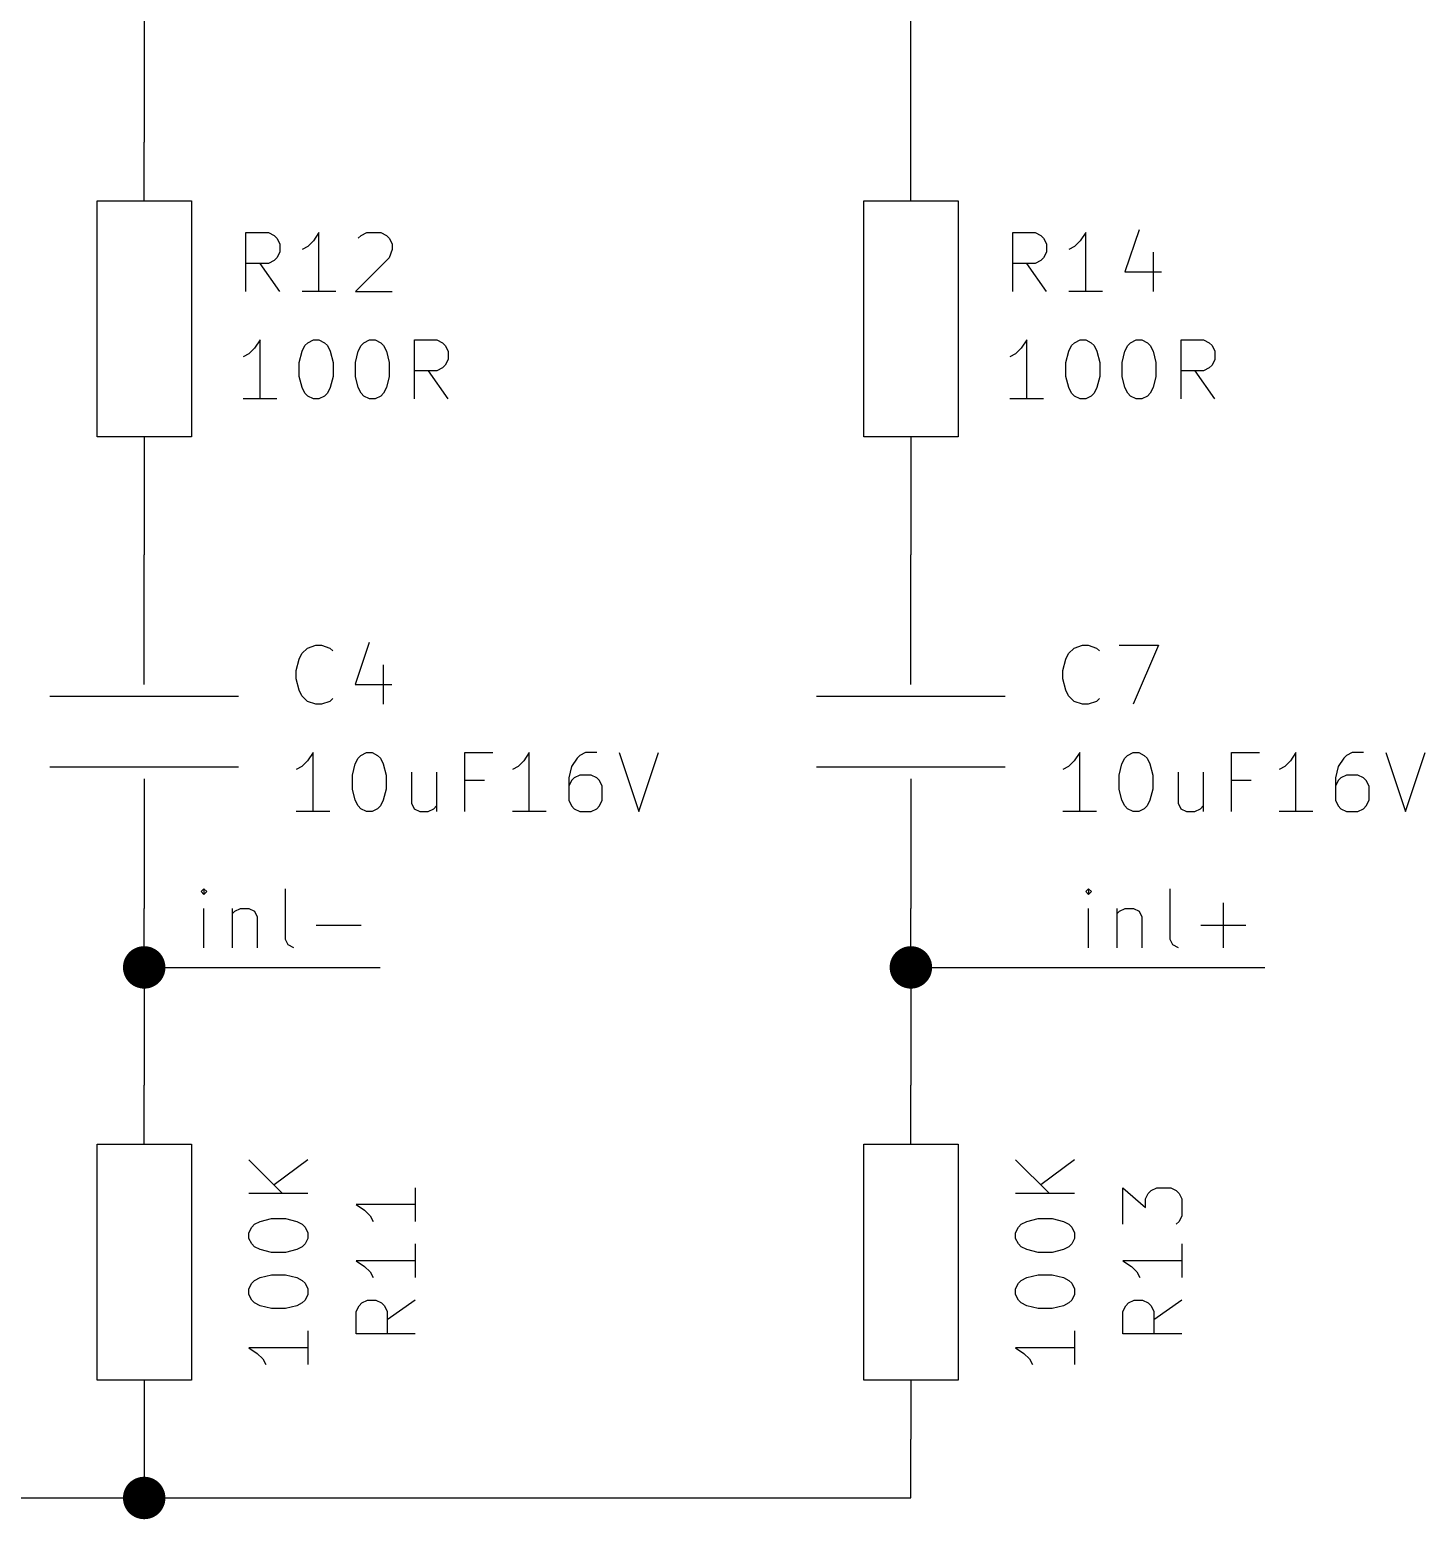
# Model space of a CAD drawing. Extents: x 0.4 to 11.3, y -7.9 to -0.4.
# Drawn here: x 6.703 to 7.886, y -5.518 to -4.255 of the extents above; entities that cross this region are included whole.
import ezdxf

# ---------------------------------------------------------------- set-up
doc = ezdxf.new("R2010")
doc.units = 0
doc.header["$MEASUREMENT"] = 0
for name, color, linetype in [('CYAN2', 4, 'CONTINUOUS'), ('GRAY1', 251, 'CONTINUOUS'), ('GREEN3', 91, 'CONTINUOUS'), ('RED2', 1, 'CONTINUOUS')]:
    doc.layers.add(name, color=color, linetype=linetype)

msp = doc.modelspace()

# ---------------------------------------------------------------- linework, layer by layer
at = {"layer": 'CYAN2', "linetype": 'CONTINUOUS'}
for p, q in [((6.8863, -4.4768), (6.8863, -4.4268)), ((6.8863, -4.4268), (6.9053, -4.4268)), ((6.9053, -4.4268), (6.9101, -4.4292)), ((6.9101, -4.4292), (6.9125, -4.4316)), ((6.9125, -4.4316), (6.9149, -4.4363)), ((6.9482, -4.4268), (6.9434, -4.4339)), ((6.9482, -4.4768), (6.9482, -4.4268)), ((6.9815, -4.4316), (6.9839, -4.4292)), ((6.9839, -4.4292), (6.9887, -4.4268)), ((6.9887, -4.4268), (7.0006, -4.4268)), ((7.0006, -4.4268), (7.0053, -4.4292)), ((7.0053, -4.4292), (7.0077, -4.4316)), ((7.0077, -4.4316), (7.0101, -4.4363)), ((7.5363, -4.4768), (7.5363, -4.4268)), ((7.5363, -4.4268), (7.5553, -4.4268)), ((7.5553, -4.4268), (7.5601, -4.4292)), ((7.5601, -4.4292), (7.5625, -4.4316)), ((7.5625, -4.4316), (7.5649, -4.4363)), ((7.5982, -4.4268), (7.5934, -4.4339)), ((7.5982, -4.4768), (7.5982, -4.4268)), ((7.6434, -4.4244), (7.6315, -4.4601)), ((6.9149, -4.4435), (6.9125, -4.4482)), ((6.9149, -4.4363), (6.9149, -4.4435)), ((6.9387, -4.4387), (6.9339, -4.4411)), ((6.9434, -4.4339), (6.9387, -4.4387)), ((7.0101, -4.4411), (7.0077, -4.4482)), ((7.0101, -4.4363), (7.0101, -4.4411)), ((7.5649, -4.4435), (7.5625, -4.4482)), ((7.5649, -4.4363), (7.5649, -4.4435)), ((7.5887, -4.4387), (7.5839, -4.4411)), ((7.5934, -4.4339), (7.5887, -4.4387)), ((7.6553, -4.4435), (7.6553, -4.4768)), ((6.9053, -4.453), (6.8863, -4.453)), ((6.9149, -4.4768), (6.8982, -4.453)), ((6.9101, -4.4506), (6.9053, -4.453)), ((6.9125, -4.4482), (6.9101, -4.4506)), ((7.0077, -4.4482), (6.9791, -4.4768)), ((7.5553, -4.453), (7.5363, -4.453)), ((7.5649, -4.4768), (7.5482, -4.453)), ((7.5601, -4.4506), (7.5553, -4.453)), ((7.5625, -4.4482), (7.5601, -4.4506)), ((7.6315, -4.4601), (7.6625, -4.4601)), ((6.9625, -4.4768), (6.9339, -4.4768)), ((6.9791, -4.4768), (7.0101, -4.4768)), ((7.6125, -4.4768), (7.5839, -4.4768)), ((6.8982, -4.5178), (6.8934, -4.5249)), ((6.8982, -4.5678), (6.8982, -4.5178)), ((6.9363, -4.5226), (6.9387, -4.5202)), ((6.9387, -4.5202), (6.9434, -4.5178)), ((6.9434, -4.5178), (6.9482, -4.5178)), ((6.9482, -4.5178), (6.9529, -4.5202)), ((6.9529, -4.5202), (6.9553, -4.5226)), ((6.9839, -4.5226), (6.9863, -4.5202)), ((6.9863, -4.5202), (6.991, -4.5178)), ((6.991, -4.5178), (6.9958, -4.5178)), ((6.9958, -4.5178), (7.0006, -4.5202)), ((7.0006, -4.5202), (7.0029, -4.5226)), ((7.0291, -4.5678), (7.0291, -4.5178)), ((7.0291, -4.5178), (7.0482, -4.5178)), ((7.0482, -4.5178), (7.0529, -4.5202)), ((7.0529, -4.5202), (7.0553, -4.5226)), ((7.5482, -4.5178), (7.5434, -4.5249)), ((7.5482, -4.5678), (7.5482, -4.5178)), ((7.5863, -4.5226), (7.5887, -4.5202)), ((7.5887, -4.5202), (7.5934, -4.5178)), ((7.5934, -4.5178), (7.5982, -4.5178)), ((7.5982, -4.5178), (7.6029, -4.5202)), ((7.6029, -4.5202), (7.6053, -4.5226)), ((7.6339, -4.5226), (7.6363, -4.5202)), ((7.6363, -4.5202), (7.641, -4.5178)), ((7.641, -4.5178), (7.6458, -4.5178)), ((7.6458, -4.5178), (7.6506, -4.5202)), ((7.6506, -4.5202), (7.6529, -4.5226)), ((7.6791, -4.5678), (7.6791, -4.5178)), ((7.6791, -4.5178), (7.6982, -4.5178)), ((7.6982, -4.5178), (7.7029, -4.5202)), ((7.7029, -4.5202), (7.7053, -4.5226)), ((6.8887, -4.5297), (6.8839, -4.5321)), ((6.8934, -4.5249), (6.8887, -4.5297)), ((6.9315, -4.5369), (6.9339, -4.5273)), ((6.9339, -4.5273), (6.9363, -4.5226)), ((6.9553, -4.5226), (6.9577, -4.5273)), ((6.9577, -4.5273), (6.9601, -4.5369)), ((6.9791, -4.5369), (6.9815, -4.5273)), ((6.9815, -4.5273), (6.9839, -4.5226)), ((7.0029, -4.5226), (7.0053, -4.5273)), ((7.0053, -4.5273), (7.0077, -4.5369)), ((7.0553, -4.5226), (7.0577, -4.5273)), ((7.0577, -4.5345), (7.0553, -4.5392)), ((7.0577, -4.5273), (7.0577, -4.5345)), ((7.5387, -4.5297), (7.5339, -4.5321)), ((7.5434, -4.5249), (7.5387, -4.5297)), ((7.5815, -4.5369), (7.5839, -4.5273)), ((7.5839, -4.5273), (7.5863, -4.5226)), ((7.6053, -4.5226), (7.6077, -4.5273)), ((7.6077, -4.5273), (7.6101, -4.5369)), ((7.6291, -4.5369), (7.6315, -4.5273)), ((7.6315, -4.5273), (7.6339, -4.5226)), ((7.6529, -4.5226), (7.6553, -4.5273)), ((7.6553, -4.5273), (7.6577, -4.5369)), ((7.7053, -4.5226), (7.7077, -4.5273)), ((7.7077, -4.5345), (7.7053, -4.5392)), ((7.7077, -4.5273), (7.7077, -4.5345)), ((6.9315, -4.5488), (6.9315, -4.5369)), ((6.9601, -4.5369), (6.9601, -4.5488)), ((6.9791, -4.5488), (6.9791, -4.5369)), ((7.0077, -4.5369), (7.0077, -4.5488)), ((7.0482, -4.544), (7.0291, -4.544)), ((7.0577, -4.5678), (7.041, -4.544)), ((7.0529, -4.5416), (7.0482, -4.544)), ((7.0553, -4.5392), (7.0529, -4.5416)), ((7.5815, -4.5488), (7.5815, -4.5369)), ((7.6101, -4.5369), (7.6101, -4.5488)), ((7.6291, -4.5488), (7.6291, -4.5369)), ((7.6577, -4.5369), (7.6577, -4.5488)), ((7.6982, -4.544), (7.6791, -4.544)), ((7.7077, -4.5678), (7.691, -4.544)), ((7.7029, -4.5416), (7.6982, -4.544)), ((7.7053, -4.5392), (7.7029, -4.5416)), ((6.9339, -4.5583), (6.9315, -4.5488)), ((6.9363, -4.563), (6.9339, -4.5583)), ((6.9577, -4.5583), (6.9553, -4.563)), ((6.9601, -4.5488), (6.9577, -4.5583)), ((6.9815, -4.5583), (6.9791, -4.5488)), ((6.9839, -4.563), (6.9815, -4.5583)), ((7.0053, -4.5583), (7.0029, -4.563)), ((7.0077, -4.5488), (7.0053, -4.5583)), ((7.5839, -4.5583), (7.5815, -4.5488)), ((7.5863, -4.563), (7.5839, -4.5583)), ((7.6077, -4.5583), (7.6053, -4.563)), ((7.6101, -4.5488), (7.6077, -4.5583)), ((7.6315, -4.5583), (7.6291, -4.5488)), ((7.6339, -4.563), (7.6315, -4.5583)), ((7.6553, -4.5583), (7.6529, -4.563)), ((7.6577, -4.5488), (7.6553, -4.5583)), ((6.9125, -4.5678), (6.8839, -4.5678)), ((6.9387, -4.5654), (6.9363, -4.563)), ((6.9434, -4.5678), (6.9387, -4.5654)), ((6.9482, -4.5678), (6.9434, -4.5678)), ((6.9529, -4.5654), (6.9482, -4.5678)), ((6.9553, -4.563), (6.9529, -4.5654)), ((6.9863, -4.5654), (6.9839, -4.563)), ((6.991, -4.5678), (6.9863, -4.5654)), ((6.9958, -4.5678), (6.991, -4.5678)), ((7.0006, -4.5654), (6.9958, -4.5678)), ((7.0029, -4.563), (7.0006, -4.5654)), ((7.5625, -4.5678), (7.5339, -4.5678)), ((7.5887, -4.5654), (7.5863, -4.563)), ((7.5934, -4.5678), (7.5887, -4.5654)), ((7.5982, -4.5678), (7.5934, -4.5678)), ((7.6029, -4.5654), (7.5982, -4.5678)), ((7.6053, -4.563), (7.6029, -4.5654)), ((7.6363, -4.5654), (7.6339, -4.563)), ((7.641, -4.5678), (7.6363, -4.5654)), ((7.6458, -4.5678), (7.641, -4.5678)), ((7.6506, -4.5654), (7.6458, -4.5678)), ((7.6529, -4.563), (7.6506, -4.5654)), ((6.9908, -4.7744), (6.9789, -4.8101)), ((6.9313, -4.7887), (6.9337, -4.7839)), ((6.9337, -4.7839), (6.9384, -4.7792)), ((6.9384, -4.7792), (6.9456, -4.7768)), ((6.9456, -4.7768), (6.9503, -4.7768)), ((6.9503, -4.7768), (6.9575, -4.7792)), ((6.9575, -4.7792), (6.9599, -4.7816)), ((7.5813, -4.7887), (7.5837, -4.7839)), ((7.5837, -4.7839), (7.5884, -4.7792)), ((7.5884, -4.7792), (7.5956, -4.7768)), ((7.5956, -4.7768), (7.6003, -4.7768)), ((7.6003, -4.7768), (7.6075, -4.7792)), ((7.6075, -4.7792), (7.6099, -4.7816)), ((7.6265, -4.7768), (7.6599, -4.7768)), ((7.6599, -4.7768), (7.6384, -4.8268)), ((6.9289, -4.7982), (6.9313, -4.7887)), ((6.9289, -4.8054), (6.9289, -4.7982)), ((7.0027, -4.7935), (7.0027, -4.8268)), ((7.5789, -4.7982), (7.5813, -4.7887)), ((7.5789, -4.8054), (7.5789, -4.7982)), ((6.9313, -4.8149), (6.9289, -4.8054)), ((6.9789, -4.8101), (7.0099, -4.8101)), ((7.5813, -4.8149), (7.5789, -4.8054)), ((6.9337, -4.8197), (6.9313, -4.8149)), ((6.9384, -4.8244), (6.9337, -4.8197)), ((6.9456, -4.8268), (6.9384, -4.8244)), ((6.9575, -4.8244), (6.9503, -4.8268)), ((6.9599, -4.822), (6.9575, -4.8244)), ((7.5837, -4.8197), (7.5813, -4.8149)), ((7.5884, -4.8244), (7.5837, -4.8197)), ((7.5956, -4.8268), (7.5884, -4.8244)), ((7.6075, -4.8244), (7.6003, -4.8268)), ((7.6099, -4.822), (7.6075, -4.8244)), ((6.9503, -4.8268), (6.9456, -4.8268)), ((7.6003, -4.8268), (7.5956, -4.8268)), ((6.9384, -4.8749), (6.9337, -4.8797)), ((6.9432, -4.8678), (6.9384, -4.8749)), ((6.9432, -4.9178), (6.9432, -4.8678)), ((6.9789, -4.8773), (6.9813, -4.8726)), ((6.9813, -4.8726), (6.9837, -4.8702)), ((6.9837, -4.8702), (6.9884, -4.8678)), ((6.9884, -4.8678), (6.9932, -4.8678)), ((6.9932, -4.8678), (6.9979, -4.8702)), ((6.9979, -4.8702), (7.0003, -4.8726)), ((7.0003, -4.8726), (7.0027, -4.8773)), ((7.0718, -4.9178), (7.0718, -4.8678)), ((7.0718, -4.8678), (7.0956, -4.8678)), ((7.1218, -4.8749), (7.117, -4.8797)), ((7.1265, -4.8678), (7.1218, -4.8749)), ((7.1265, -4.9178), (7.1265, -4.8678)), ((7.167, -4.8726), (7.1622, -4.8797)), ((7.1694, -4.8702), (7.167, -4.8726)), ((7.1741, -4.8678), (7.1694, -4.8702)), ((7.1837, -4.8678), (7.1741, -4.8678)), ((7.2027, -4.8678), (7.2194, -4.9178)), ((7.2194, -4.9178), (7.236, -4.8678)), ((7.5884, -4.8749), (7.5837, -4.8797)), ((7.5932, -4.8678), (7.5884, -4.8749)), ((7.5932, -4.9178), (7.5932, -4.8678)), ((7.6289, -4.8773), (7.6313, -4.8726)), ((7.6313, -4.8726), (7.6337, -4.8702)), ((7.6337, -4.8702), (7.6384, -4.8678)), ((7.6384, -4.8678), (7.6432, -4.8678)), ((7.6432, -4.8678), (7.6479, -4.8702)), ((7.6479, -4.8702), (7.6503, -4.8726)), ((7.6503, -4.8726), (7.6527, -4.8773)), ((7.7218, -4.9178), (7.7218, -4.8678)), ((7.7218, -4.8678), (7.7456, -4.8678)), ((7.7718, -4.8749), (7.767, -4.8797)), ((7.7765, -4.8678), (7.7718, -4.8749)), ((7.7765, -4.9178), (7.7765, -4.8678)), ((7.817, -4.8726), (7.8122, -4.8797)), ((7.8194, -4.8702), (7.817, -4.8726)), ((7.8241, -4.8678), (7.8194, -4.8702)), ((7.8337, -4.8678), (7.8241, -4.8678)), ((7.8527, -4.8678), (7.8694, -4.9178)), ((7.8694, -4.9178), (7.886, -4.8678)), ((6.9337, -4.8797), (6.9289, -4.8821)), ((6.9765, -4.8869), (6.9789, -4.8773)), ((6.9765, -4.8988), (6.9765, -4.8869)), ((7.0027, -4.8773), (7.0051, -4.8869)), ((7.0051, -4.8869), (7.0051, -4.8988)), ((7.0265, -4.8845), (7.0265, -4.9107)), ((7.0479, -4.8845), (7.0479, -4.9178)), ((7.117, -4.8797), (7.1122, -4.8821)), ((7.1622, -4.8797), (7.1599, -4.8892)), ((7.1694, -4.8869), (7.1646, -4.8892)), ((7.1789, -4.8869), (7.1694, -4.8869)), ((7.1837, -4.8892), (7.1789, -4.8869)), ((7.5837, -4.8797), (7.5789, -4.8821)), ((7.6265, -4.8869), (7.6289, -4.8773)), ((7.6265, -4.8988), (7.6265, -4.8869)), ((7.6527, -4.8773), (7.6551, -4.8869)), ((7.6551, -4.8869), (7.6551, -4.8988)), ((7.6765, -4.8845), (7.6765, -4.9107)), ((7.6979, -4.8845), (7.6979, -4.9178)), ((7.767, -4.8797), (7.7622, -4.8821)), ((7.8122, -4.8797), (7.8099, -4.8892)), ((7.8194, -4.8869), (7.8146, -4.8892)), ((7.8289, -4.8869), (7.8194, -4.8869)), ((7.8337, -4.8892), (7.8289, -4.8869)), ((6.9789, -4.9083), (6.9765, -4.8988)), ((7.0051, -4.8988), (7.0027, -4.9083)), ((7.0884, -4.8916), (7.0718, -4.8916)), ((7.1599, -4.8892), (7.1599, -4.9083)), ((7.1622, -4.8916), (7.1599, -4.8964)), ((7.1646, -4.8892), (7.1622, -4.8916)), ((7.186, -4.8916), (7.1837, -4.8892)), ((7.1884, -4.8964), (7.186, -4.8916)), ((7.1884, -4.9083), (7.1884, -4.8964)), ((7.6289, -4.9083), (7.6265, -4.8988)), ((7.6551, -4.8988), (7.6527, -4.9083)), ((7.7384, -4.8916), (7.7218, -4.8916)), ((7.8099, -4.8892), (7.8099, -4.9083)), ((7.8122, -4.8916), (7.8099, -4.8964)), ((7.8146, -4.8892), (7.8122, -4.8916)), ((7.836, -4.8916), (7.8337, -4.8892)), ((7.8384, -4.8964), (7.836, -4.8916)), ((7.8384, -4.9083), (7.8384, -4.8964)), ((6.9813, -4.913), (6.9789, -4.9083)), ((6.9837, -4.9154), (6.9813, -4.913)), ((7.0003, -4.913), (6.9979, -4.9154)), ((7.0027, -4.9083), (7.0003, -4.913)), ((7.0265, -4.9107), (7.0289, -4.9154)), ((7.0456, -4.9154), (7.0479, -4.913)), ((7.1599, -4.9083), (7.1622, -4.913)), ((7.1622, -4.913), (7.1646, -4.9154)), ((7.1837, -4.9154), (7.186, -4.913)), ((7.186, -4.913), (7.1884, -4.9083)), ((7.6313, -4.913), (7.6289, -4.9083)), ((7.6337, -4.9154), (7.6313, -4.913)), ((7.6503, -4.913), (7.6479, -4.9154)), ((7.6527, -4.9083), (7.6503, -4.913)), ((7.6765, -4.9107), (7.6789, -4.9154)), ((7.6956, -4.9154), (7.6979, -4.913)), ((7.8099, -4.9083), (7.8122, -4.913)), ((7.8122, -4.913), (7.8146, -4.9154)), ((7.8337, -4.9154), (7.836, -4.913)), ((7.836, -4.913), (7.8384, -4.9083)), ((6.9575, -4.9178), (6.9289, -4.9178)), ((6.9884, -4.9178), (6.9837, -4.9154)), ((6.9932, -4.9178), (6.9884, -4.9178)), ((6.9979, -4.9154), (6.9932, -4.9178)), ((7.0289, -4.9154), (7.0337, -4.9178)), ((7.0337, -4.9178), (7.0408, -4.9178)), ((7.0408, -4.9178), (7.0456, -4.9154)), ((7.1408, -4.9178), (7.1122, -4.9178)), ((7.1646, -4.9154), (7.1694, -4.9178)), ((7.1694, -4.9178), (7.1789, -4.9178)), ((7.1789, -4.9178), (7.1837, -4.9154)), ((7.6075, -4.9178), (7.5789, -4.9178)), ((7.6384, -4.9178), (7.6337, -4.9154)), ((7.6432, -4.9178), (7.6384, -4.9178)), ((7.6479, -4.9154), (7.6432, -4.9178)), ((7.6789, -4.9154), (7.6837, -4.9178)), ((7.6837, -4.9178), (7.6908, -4.9178)), ((7.6908, -4.9178), (7.6956, -4.9154)), ((7.7908, -4.9178), (7.7622, -4.9178)), ((7.8146, -4.9154), (7.8194, -4.9178)), ((7.8194, -4.9178), (7.8289, -4.9178)), ((7.8289, -4.9178), (7.8337, -4.9154)), ((6.8888, -5.2131), (6.9174, -5.2417)), ((6.9388, -5.2131), (6.9102, -5.2345)), ((7.5388, -5.2131), (7.5674, -5.2417)), ((7.5888, -5.2131), (7.5602, -5.2345)), ((6.9388, -5.2417), (6.8888, -5.2417)), ((7.0298, -5.2369), (7.0298, -5.2655)), ((7.5888, -5.2417), (7.5388, -5.2417)), ((7.6298, -5.2679), (7.6298, -5.2369)), ((7.6298, -5.2369), (7.6488, -5.2536)), ((7.6488, -5.2464), (7.6512, -5.2417)), ((7.6512, -5.2417), (7.6536, -5.2393)), ((7.6536, -5.2393), (7.6584, -5.2369)), ((7.6584, -5.2369), (7.6703, -5.2369)), ((7.6703, -5.2369), (7.675, -5.2393)), ((7.675, -5.2393), (7.6774, -5.2417)), ((7.6774, -5.2417), (7.6798, -5.2464)), ((7.0298, -5.2512), (6.9798, -5.2512)), ((6.9798, -5.2512), (6.9869, -5.2559)), ((7.6488, -5.2536), (7.6488, -5.2464)), ((7.6798, -5.2464), (7.6798, -5.2607)), ((6.8936, -5.2679), (6.8983, -5.2655)), ((6.8983, -5.2655), (6.9078, -5.2631)), ((6.9078, -5.2631), (6.9198, -5.2631)), ((6.9198, -5.2631), (6.9293, -5.2655)), ((6.9293, -5.2655), (6.934, -5.2679)), ((6.9869, -5.2559), (6.9917, -5.2607)), ((6.9917, -5.2607), (6.9941, -5.2655)), ((7.5436, -5.2679), (7.5483, -5.2655)), ((7.5483, -5.2655), (7.5578, -5.2631)), ((7.5578, -5.2631), (7.5698, -5.2631)), ((7.5698, -5.2631), (7.5793, -5.2655)), ((7.5793, -5.2655), (7.584, -5.2679)), ((7.6774, -5.2655), (7.675, -5.2679)), ((7.6798, -5.2607), (7.6774, -5.2655)), ((6.8888, -5.275), (6.8912, -5.2702)), ((6.8888, -5.2798), (6.8888, -5.275)), ((6.8912, -5.2845), (6.8888, -5.2798)), ((6.8912, -5.2702), (6.8936, -5.2679)), ((6.934, -5.2679), (6.9364, -5.2702)), ((6.9364, -5.2702), (6.9388, -5.275)), ((6.9388, -5.2798), (6.9364, -5.2845)), ((6.9388, -5.275), (6.9388, -5.2798)), ((7.5388, -5.275), (7.5412, -5.2702)), ((7.5388, -5.2798), (7.5388, -5.275)), ((7.5412, -5.2845), (7.5388, -5.2798)), ((7.5412, -5.2702), (7.5436, -5.2679)), ((7.584, -5.2679), (7.5864, -5.2702)), ((7.5864, -5.2702), (7.5888, -5.275)), ((7.5888, -5.2798), (7.5864, -5.2845)), ((7.5888, -5.275), (7.5888, -5.2798)), ((6.8936, -5.2869), (6.8912, -5.2845)), ((6.8983, -5.2893), (6.8936, -5.2869)), ((6.9078, -5.2917), (6.8983, -5.2893)), ((6.9198, -5.2917), (6.9078, -5.2917)), ((6.9293, -5.2893), (6.9198, -5.2917)), ((6.934, -5.2869), (6.9293, -5.2893)), ((6.9364, -5.2845), (6.934, -5.2869)), ((7.0298, -5.2845), (7.0298, -5.3131)), ((7.5436, -5.2869), (7.5412, -5.2845)), ((7.5483, -5.2893), (7.5436, -5.2869)), ((7.5578, -5.2917), (7.5483, -5.2893)), ((7.5698, -5.2917), (7.5578, -5.2917)), ((7.5793, -5.2893), (7.5698, -5.2917)), ((7.584, -5.2869), (7.5793, -5.2893)), ((7.5864, -5.2845), (7.584, -5.2869)), ((7.6798, -5.2845), (7.6798, -5.3131)), ((7.0298, -5.2988), (6.9798, -5.2988)), ((6.9798, -5.2988), (6.9869, -5.3036)), ((6.9869, -5.3036), (6.9917, -5.3083)), ((7.6798, -5.2988), (7.6298, -5.2988)), ((7.6298, -5.2988), (7.6369, -5.3036)), ((7.6369, -5.3036), (7.6417, -5.3083)), ((6.8888, -5.3226), (6.8912, -5.3179)), ((6.8912, -5.3179), (6.8936, -5.3155)), ((6.8936, -5.3155), (6.8983, -5.3131)), ((6.8983, -5.3131), (6.9078, -5.3107)), ((6.9078, -5.3107), (6.9198, -5.3107)), ((6.9198, -5.3107), (6.9293, -5.3131)), ((6.9293, -5.3131), (6.934, -5.3155)), ((6.934, -5.3155), (6.9364, -5.3179)), ((6.9364, -5.3179), (6.9388, -5.3226)), ((6.9917, -5.3083), (6.9941, -5.3131)), ((7.5388, -5.3226), (7.5412, -5.3179)), ((7.5412, -5.3179), (7.5436, -5.3155)), ((7.5436, -5.3155), (7.5483, -5.3131)), ((7.5483, -5.3131), (7.5578, -5.3107)), ((7.5578, -5.3107), (7.5698, -5.3107)), ((7.5698, -5.3107), (7.5793, -5.3131)), ((7.5793, -5.3131), (7.584, -5.3155)), ((7.584, -5.3155), (7.5864, -5.3179)), ((7.5864, -5.3179), (7.5888, -5.3226)), ((7.6417, -5.3083), (7.6441, -5.3131)), ((6.8888, -5.3274), (6.8888, -5.3226)), ((6.8912, -5.3321), (6.8888, -5.3274)), ((6.9388, -5.3274), (6.9364, -5.3321)), ((6.9388, -5.3226), (6.9388, -5.3274)), ((7.5388, -5.3274), (7.5388, -5.3226)), ((7.5412, -5.3321), (7.5388, -5.3274)), ((7.5888, -5.3274), (7.5864, -5.3321)), ((7.5888, -5.3226), (7.5888, -5.3274)), ((6.8936, -5.3345), (6.8912, -5.3321)), ((6.8983, -5.3369), (6.8936, -5.3345)), ((6.9078, -5.3393), (6.8983, -5.3369)), ((6.9198, -5.3393), (6.9078, -5.3393)), ((6.9293, -5.3369), (6.9198, -5.3393)), ((6.934, -5.3345), (6.9293, -5.3369)), ((6.9364, -5.3321), (6.934, -5.3345)), ((6.9798, -5.3417), (6.9822, -5.3369)), ((6.9798, -5.3607), (6.9798, -5.3417)), ((6.9822, -5.3369), (6.9846, -5.3345)), ((6.9846, -5.3345), (6.9893, -5.3321)), ((6.9893, -5.3321), (6.9965, -5.3321)), ((6.9965, -5.3321), (7.0012, -5.3345)), ((7.0012, -5.3345), (7.0036, -5.3369)), ((7.0036, -5.3369), (7.006, -5.3417)), ((7.0298, -5.3321), (7.006, -5.3488)), ((7.006, -5.3417), (7.006, -5.3607)), ((7.5436, -5.3345), (7.5412, -5.3321)), ((7.5483, -5.3369), (7.5436, -5.3345)), ((7.5578, -5.3393), (7.5483, -5.3369)), ((7.5698, -5.3393), (7.5578, -5.3393)), ((7.5793, -5.3369), (7.5698, -5.3393)), ((7.584, -5.3345), (7.5793, -5.3369)), ((7.5864, -5.3321), (7.584, -5.3345)), ((7.6298, -5.3417), (7.6322, -5.3369)), ((7.6298, -5.3607), (7.6298, -5.3417)), ((7.6322, -5.3369), (7.6346, -5.3345)), ((7.6346, -5.3345), (7.6393, -5.3321)), ((7.6393, -5.3321), (7.6465, -5.3321)), ((7.6465, -5.3321), (7.6512, -5.3345)), ((7.6512, -5.3345), (7.6536, -5.3369)), ((7.6536, -5.3369), (7.656, -5.3417)), ((7.6798, -5.3321), (7.656, -5.3488)), ((7.656, -5.3417), (7.656, -5.3607)), ((6.9388, -5.3583), (6.9388, -5.3869)), ((7.0298, -5.3607), (6.9798, -5.3607)), ((7.5888, -5.3583), (7.5888, -5.3869)), ((7.6798, -5.3607), (7.6298, -5.3607)), ((6.9388, -5.3726), (6.8888, -5.3726)), ((6.8888, -5.3726), (6.8959, -5.3774)), ((6.8959, -5.3774), (6.9007, -5.3821)), ((7.5888, -5.3726), (7.5388, -5.3726)), ((7.5388, -5.3726), (7.5459, -5.3774)), ((7.5459, -5.3774), (7.5507, -5.3821)), ((6.9007, -5.3821), (6.9031, -5.3869)), ((7.5507, -5.3821), (7.5531, -5.3869))]:
    msp.add_line(p, q, dxfattribs=at)
at = {"layer": 'GRAY1', "linetype": 'CONTINUOUS'}
for p, q in [((6.8506, -4.9833), (6.8483, -4.9857)), ((6.8483, -4.9857), (6.8506, -4.9881)), ((6.853, -4.9857), (6.8506, -4.9833)), ((6.8506, -4.9833), (6.8506, -4.9881)), ((6.8506, -4.9881), (6.853, -4.9857)), ((6.9197, -5.0262), (6.9197, -4.9833)), ((7.6006, -4.9833), (7.5983, -4.9857)), ((7.5983, -4.9857), (7.6006, -4.9881)), ((7.603, -4.9857), (7.6006, -4.9833)), ((7.6006, -4.9833), (7.6006, -4.9881)), ((7.6006, -4.9881), (7.603, -4.9857)), ((7.6697, -5.0262), (7.6697, -4.9833)), ((6.8506, -5.0333), (6.8506, -5)), ((6.8745, -5), (6.8745, -5.0333)), ((6.8768, -5.0023), (6.8816, -5)), ((6.8816, -5), (6.8887, -5)), ((6.8887, -5), (6.8935, -5.0023)), ((7.6006, -5.0333), (7.6006, -5)), ((7.6245, -5), (7.6245, -5.0333)), ((7.6268, -5.0023), (7.6316, -5)), ((7.6316, -5), (7.6387, -5)), ((7.6387, -5), (7.6435, -5.0023)), ((7.7149, -5.0333), (7.7149, -4.9952)), ((6.8745, -5.0047), (6.8768, -5.0023)), ((6.8935, -5.0023), (6.8959, -5.0071)), ((6.8959, -5.0071), (6.8959, -5.0333)), ((6.9459, -5.0143), (6.984, -5.0143)), ((7.6245, -5.0047), (7.6268, -5.0023)), ((7.6435, -5.0023), (7.6459, -5.0071)), ((7.6459, -5.0071), (7.6459, -5.0333)), ((7.6959, -5.0143), (7.734, -5.0143)), ((6.9221, -5.0309), (6.9197, -5.0262)), ((7.6721, -5.0309), (7.6697, -5.0262)), ((6.9268, -5.0333), (6.9221, -5.0309)), ((7.6768, -5.0333), (7.6721, -5.0309))]:
    msp.add_line(p, q, dxfattribs=at)
at = {"layer": 'GREEN3', "linetype": 'CONTINUOUS'}
for p, q in [((6.8, -4.1), (6.8, -4.35)), ((7.45, -4.35), (7.45, -4.1)), ((6.8, -4.65), (6.8, -4.7)), ((7.45, -4.65), (7.45, -4.7)), ((6.8, -5.05), (6.8, -5)), ((7.45, -5.05), (7.45, -5)), ((6.8, -5.05), (7, -5.05)), ((6.8, -5.05), (6.8, -5.15)), ((7.45, -5.05), (7.45, -5.15)), ((7.45, -5.05), (7.75, -5.05)), ((6.8, -5.45), (6.8, -5.5)), ((7.45, -5.5), (7.45, -5.45)), ((6.5, -5.5), (6.8, -5.5)), ((6.8, -5.5), (7.45, -5.5))]:
    msp.add_line(p, q, dxfattribs=at)
at = {"layer": 'GREEN3', "const_width": 0.018}
for points in [[(6.791, -5.05, 1), (6.809, -5.05, 1)], [(7.441, -5.05, 1), (7.459, -5.05, 1)], [(6.791, -5.5, 1), (6.809, -5.5, 1)]]:
    msp.add_lwpolyline(points, format="xyb", close=True, dxfattribs=at)
at = {"layer": 'RED2', "linetype": 'CONTINUOUS'}
for p, q in [((6.8, -4.4), (6.8, -4.35)), ((7.45, -4.4), (7.45, -4.35)), ((6.76, -4.6), (6.76, -4.4)), ((6.76, -4.4), (6.84, -4.4)), ((6.84, -4.4), (6.84, -4.6)), ((7.41, -4.6), (7.41, -4.4)), ((7.41, -4.4), (7.49, -4.4)), ((7.49, -4.4), (7.49, -4.6)), ((6.84, -4.6), (6.76, -4.6)), ((6.8, -4.6), (6.8, -4.65)), ((7.49, -4.6), (7.41, -4.6)), ((7.45, -4.6), (7.45, -4.65)), ((6.8, -4.81), (6.8, -4.7)), ((7.45, -4.81), (7.45, -4.7)), ((6.72, -4.82), (6.88, -4.82)), ((7.37, -4.82), (7.53, -4.82)), ((6.72, -4.88), (6.88, -4.88)), ((7.37, -4.88), (7.53, -4.88)), ((6.8, -4.89), (6.8, -5)), ((7.45, -4.89), (7.45, -5)), ((6.8, -5.2), (6.8, -5.15)), ((7.45, -5.2), (7.45, -5.15)), ((6.76, -5.4), (6.76, -5.2)), ((6.76, -5.2), (6.84, -5.2)), ((6.84, -5.2), (6.84, -5.4)), ((7.41, -5.4), (7.41, -5.2)), ((7.41, -5.2), (7.49, -5.2)), ((7.49, -5.2), (7.49, -5.4)), ((6.84, -5.4), (6.76, -5.4)), ((6.8, -5.4), (6.8, -5.45)), ((7.49, -5.4), (7.41, -5.4)), ((7.45, -5.4), (7.45, -5.45))]:
    msp.add_line(p, q, dxfattribs=at)

doc.saveas('drawing.dxf')
